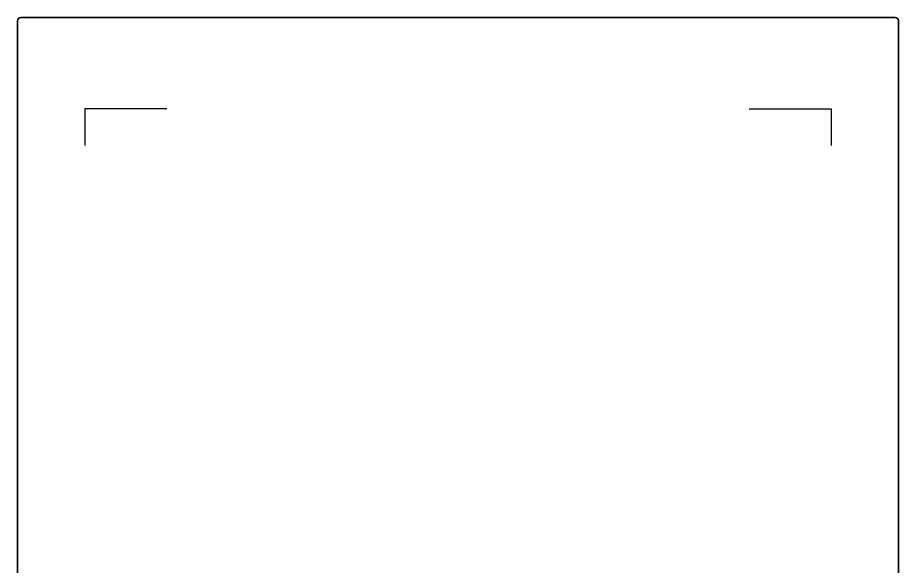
# Model space of a CAD drawing. Extents: x -45 to 645, y -160 to 467.
# Drawn here: x 345.1 to 400.1, y 175.8 to 210.1 of the extents above; entities that cross this region are included whole.
import ezdxf

# ---------------------------------------------------------------- set-up
doc = ezdxf.new("R2010")
doc.units = 0
doc.layers.add('layer 1', color=7, linetype='Continuous')

msp = doc.modelspace()

# ---------------------------------------------------------------- linework, layer by layer
at = {"color": 7, "lineweight": 35}
for p, q in [((345.132, 81.262), (345.132, 209.862)), ((345.132, 81.262), (345.132, 209.862)), ((345.132, 81.262), (345.132, 209.862)), ((345.132, 81.262), (345.132, 209.862)), ((345.332, 210.062), (399.932, 210.062)), ((345.332, 210.062), (399.932, 210.062)), ((345.332, 210.062), (399.932, 210.062)), ((345.332, 210.062), (399.932, 210.062)), ((400.132, 209.862), (400.132, 81.262)), ((400.132, 209.862), (400.132, 81.262)), ((400.132, 209.862), (400.132, 81.262)), ((400.132, 209.862), (400.132, 81.262))]:
    msp.add_line(p, q, dxfattribs=at)
for centre, start, end in [((345.332, 209.862), 90, 180), ((345.332, 209.862), 90, 180), ((345.332, 209.862), 90, 180), ((345.332, 209.862), 90, 180), ((399.932, 209.862), 0.0008, 90), ((399.932, 209.862), 0.0008, 90), ((399.932, 209.862), 0.0008, 90), ((399.932, 209.862), 0.0008, 90)]:
    msp.add_arc(centre, 0.2, start, end, dxfattribs=at)
at = {"layer": 'layer 1', "color": 7, "lineweight": 9, "true_color": 0xffffff}
for points in [[(345.132, 209.862), (345.132, 209.905), (345.156, 209.961), (345.169, 209.978)], [(345.132, 81.262), (345.132, 124.129), (345.132, 188.429), (345.132, 209.862)], [(345.295, 210.059), (345.242, 210.049), (345.184, 210), (345.169, 209.978)], [(345.332, 210.062), (363.532, 210.062), (390.831, 210.062), (399.931, 210.062)], [(400.094, 209.979), (400.054, 210.034), (399.966, 210.062), (399.931, 210.062)], [(400.094, 209.979), (400.119, 209.944), (400.132, 209.884), (400.131, 209.862)], [(400.131, 209.862), (400.131, 166.996), (400.131, 102.696), (400.131, 81.262)]]:
    msp.add_open_spline(points, degree=3, dxfattribs=at)
at = {"layer": 'layer 1', "color": 7, "lineweight": 25, "true_color": 0xffffff}
for points in [[(354.447, 204.362), (354.447, 204.362), (349.332, 204.362), (349.332, 204.362), (349.332, 204.362), (349.332, 202.069), (349.332, 202.069)], [(390.816, 204.362), (390.816, 204.362), (395.932, 204.362), (395.932, 204.362), (395.932, 204.362), (395.932, 202.069), (395.932, 202.069)]]:
    msp.add_open_spline(points, degree=3, knots=[0, 0, 0, 0, 0.5, 0.5, 0.5, 1, 1, 1, 1], dxfattribs=at)

doc.saveas('drawing.dxf')
